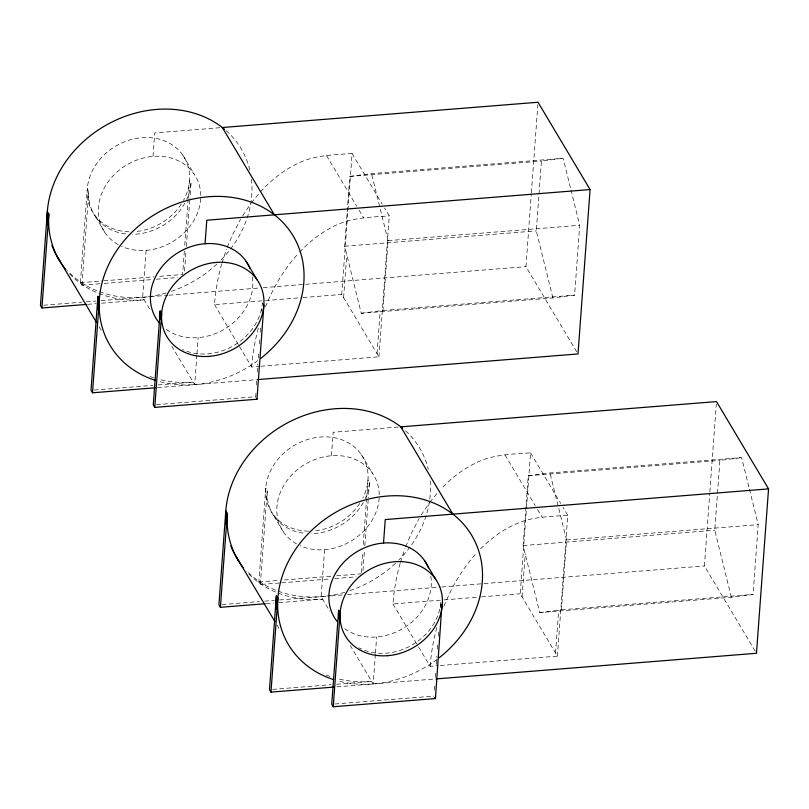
<?xml version="1.0" encoding="UTF-8"?>
<svg xmlns="http://www.w3.org/2000/svg" width="809" height="809" viewBox="0 0 809 809"><rect width="100%" height="100%" fill="white"/><g stroke="black" fill="none" stroke-linecap="round" stroke-linejoin="round"><path stroke-width="0.61" stroke-dasharray="4.04 3.03" d="M99.992 283.737L81.891 285.193L80.404 282.695L87.301 188.76L88.788 191.258A53.333 44.738 -30.8 0 0 126.376 234.013M81.891 285.193L88.788 191.258M146.116 250.345L142.657 297.318L150.605 310.636M153.012 156.41L154.731 132.929L222.344 127.519M184.341 251.033L182.612 274.514L158.129 276.476M184.765 245.157L188.133 199.368M188.214 198.195L189.508 180.579L190.995 183.077L189.882 198.336M184.533 271.136L185.999 251.174M186.343 246.482L189.71 200.693M196.89 354.949L194.716 384.619L171.912 346.383M196.981 353.715L198.165 337.646M255.856 397.361L255.917 390.868M256.352 385.003L256.777 379.128M257.302 372.079L257.899 363.868M258.334 357.993L258.85 350.944M259.365 343.906L259.8 338.031M260.235 332.165L260.66 326.29M261.782 311.03L261.954 308.674M279.52 582.986L260.356 584.513L258.87 582.025L265.767 488.09L267.253 490.578A53.333 44.738 -30.8 0 0 304.841 533.333M260.356 584.513L267.253 490.578M570.992 189.963L579.729 225.306L574.602 295.133L552.891 297.924L361.249 313.265L344.664 246.239L349.791 176.413L371.503 173.611L563.145 158.281L570.689 188.74M260.761 366.265L378.925 356.809L341.742 294.456L352.097 153.548C333.106 154.832 313.113 155.156 295.892 164.358C282.553 171.002 270.813 180.538 260.781 191.5M324.581 549.675L321.133 596.638L329.718 611.048M331.478 455.74L333.197 432.259L400.809 426.849M343.603 297.57L346.758 254.693M377.065 353.695L380.22 310.818M361.168 572.671L362.715 551.536M363.241 544.487L366.598 498.698M366.689 497.525L367.984 479.909L369.47 482.407L368.348 497.666M362.998 570.466L364.465 550.504M364.808 545.812L368.176 500.013M378.925 356.809L389.271 215.912L384.588 208.055M361.249 313.265L382.96 310.464L388.087 240.637L371.503 173.611M375.366 654.279L373.182 683.949L350.388 645.713M375.457 653.045L376.63 636.976M434.382 690.198L434.817 684.323M435.333 677.285L435.849 670.236M436.284 664.371L436.89 656.15M437.406 649.101L437.841 643.236M438.357 636.187L438.872 629.139M440.42 608.004L440.945 602.29M576.726 351.794L525.961 266.646L531.301 193.867M531.392 192.613L537.843 104.765M552.891 297.924L536.306 230.899L541.433 161.072L563.145 158.281M749.458 489.293L758.195 524.636L753.068 594.463L731.356 597.254L539.714 612.595L523.13 545.559L528.257 475.732L549.968 472.941L741.61 457.601L749.154 488.07M440.359 665.504L557.391 656.139L520.217 593.776L530.562 452.878C511.581 454.162 491.589 454.476 474.357 463.688C461.757 469.978 450.522 478.817 440.905 489.081M522.068 596.9L525.223 554.023M555.54 653.025L558.685 610.148M557.391 656.139L567.746 515.232L563.054 507.374M539.714 612.595L561.426 609.794L566.553 539.967L549.968 472.941M755.191 651.124L704.427 565.976L709.766 493.187M709.857 491.933L716.309 404.096M731.356 597.254L714.772 530.229L719.899 460.402L741.61 457.601M221.979 263.026L226.459 249.344M400.455 562.356L404.935 548.664M227.208 247.402L232.426 234.934L240.576 219.29M405.673 546.732L410.891 534.253L419.042 518.62M265.504 306.854C273.22 287.539 283.959 269.306 297.965 253.864M443.969 606.184C451.695 586.869 462.424 568.636 476.43 553.194M242.68 215.75L250.608 203.939M421.145 515.08L429.083 503.259M251.366 202.938L259.163 193.351M429.832 502.268L437.639 492.681M299.623 252.115C309.23 241.851 320.465 233.012 333.065 226.712C350.297 217.51 370.289 217.186 389.271 215.912M480.576 548.826C490.81 538.541 502.702 529.764 516.041 523.959C532.201 516.466 550.393 516.729 567.746 515.232M349.791 176.413L541.433 161.072M388.087 240.637L579.729 225.306M344.664 246.239L536.306 230.899M80.404 282.695L102.763 280.905M103.825 280.824L153.862 276.82M104.25 283.403L152.163 279.57M156.42 279.226L177.717 277.517M43.646 305.236L81.972 302.172M86.229 301.828L95.816 301.059M101.135 300.635L167.797 295.305M169.051 295.204L258.283 288.065M263.309 287.66L525.961 266.646M87.716 304.326L96.241 303.638M101.56 303.213L144.154 299.805A106.677 89.475 -30.8 0 1 69.695 274.008M221.666 264.007A236.552 198.417 -30.8 0 0 214.506 304.629L264.887 300.604M265.615 300.543L301.979 297.631M303.112 297.54L341.742 294.456M382.96 310.464L574.602 295.133M239.515 346.606L251.67 366.993L259.618 366.356M94.208 390.049L152.77 385.357M158.089 384.932L193.23 382.121A106.677 89.475 -30.8 0 1 158.372 379.168M157.452 387.602L256.291 379.694M156.471 404.662L255.492 396.744M528.257 475.732L719.899 460.402M566.553 539.967L758.195 524.636M523.13 545.559L714.772 530.229M258.87 582.025L278.033 580.488M284.424 579.982L332.337 576.139M336.595 575.806L361.077 573.844M281.653 582.814L330.628 578.89M334.886 578.556L356.182 576.847M222.111 604.566L259.376 601.583M264.705 601.158L274.281 600.389M279.611 599.965L329.93 595.94M331.184 595.839L342.49 594.928M347.516 594.534L440.521 587.091M441.775 586.99L704.427 565.976M266.191 603.656L273.644 603.059M278.963 602.624L322.619 599.135A106.677 89.475 -30.8 0 1 246.583 571.629M400.142 563.327A236.552 198.417 -30.8 0 0 392.972 603.959L440.672 600.147M444.08 599.874L480.445 596.961M481.577 596.87L520.217 593.776M561.426 609.794L753.068 594.463M418.627 647.018L430.135 666.323L438.094 665.686M272.673 689.369L331.235 684.687M336.564 684.262L371.695 681.451A106.677 89.475 -30.8 0 1 336.837 678.498M336.979 686.841L434.757 679.014M334.936 703.992L433.958 696.074M352.097 153.548L382.242 204.121M530.562 452.878L560.718 503.451M326.543 155.591L356.749 206.255M359.075 210.158L363.716 217.955M505.008 454.921L535.214 505.585M537.54 509.488L542.192 517.285M182.905 155.298L194.059 174.006M361.37 454.628L372.524 473.336M262.763 303.426L262.389 302.809A53.333 44.738 -30.8 0 1 233.74 345.585A53.333 44.738 -30.8 0 1 182.551 349.528M214.486 304.629L238.867 345.524M392.952 603.959L417.98 645.936M95.401 216.539L105.069 232.749M273.867 515.859L283.534 532.079M99.062 326.684L102.409 332.357M276.88 624.922L280.227 630.595M129.015 231.799A53.333 44.738 -30.8 0 1 89.293 178.395A53.333 44.738 -30.8 0 1 157.927 138.835A53.333 44.738 -30.8 0 1 183.491 200.399M181.287 204.08A53.333 44.738 -30.8 0 1 135.295 231.607M190.995 183.077A53.333 44.738 -30.8 0 1 186.727 199.418M184.857 203.13A53.333 44.738 -30.8 0 1 132.585 234.307M257.778 360.662A106.677 89.475 -30.8 0 1 158.716 381.352M153.791 377.833A106.677 89.475 -30.8 0 1 148.158 375.831M226.237 130.755A106.677 89.475 -30.8 0 1 250.072 171.174M251.447 179.244A106.677 89.475 -30.8 0 1 220.432 260.64M216.954 264.017A106.677 89.475 -30.8 0 1 171.053 291.432M166.229 292.949A106.677 89.475 -30.8 0 1 67.41 270.661M118.094 244.581A53.333 44.738 -30.8 0 1 128.985 163.62A53.333 44.738 -30.8 0 1 200.612 200.005A53.333 44.738 -30.8 0 1 121.552 246.34M252.327 276.951A53.333 44.738 -30.8 0 1 225.003 328.818A53.333 44.738 -30.8 0 1 166.189 329.344M251.69 366.993A236.552 198.417 -30.8 0 1 258.577 327.342M308.532 531.139A53.333 44.738 -30.8 0 1 267.374 479.029A53.333 44.738 -30.8 0 1 334.724 437.811A53.333 44.738 -30.8 0 1 362.948 497.828M359.762 503.41A53.333 44.738 -30.8 0 1 313.761 530.937M369.47 482.407A53.333 44.738 -30.8 0 1 365.193 498.748M363.322 502.46A53.333 44.738 -30.8 0 1 311.06 533.637M437.224 659.264A106.677 89.475 -30.8 0 1 337.181 680.682M329.981 676.405A106.677 89.475 -30.8 0 1 323.307 673.776M405.643 430.924A106.677 89.475 -30.8 0 1 428.274 469.341M430.155 480.89A106.677 89.475 -30.8 0 1 398.898 559.959M395.429 563.347A106.677 89.475 -30.8 0 1 349.518 590.762M344.705 592.279A106.677 89.475 -30.8 0 1 246.684 570.841M296.559 543.911A53.333 44.738 -30.8 0 1 307.46 462.95A53.333 44.738 -30.8 0 1 379.077 499.335A53.333 44.738 -30.8 0 1 300.018 545.671M430.793 576.281A53.333 44.738 -30.8 0 1 403.479 628.148A53.333 44.738 -30.8 0 1 344.664 628.674M440.854 602.139A53.333 44.738 -30.8 0 1 411.033 645.592A53.333 44.738 -30.8 0 1 358.893 647.776M430.155 666.323A236.552 198.417 -30.8 0 1 437.315 625.691"/><path stroke-width="1.21" d="M41.937 307.986L48.833 214.051L47.347 211.553L40.45 305.489L41.937 307.986L86.654 304.406M92.499 392.8L99.406 298.855L97.909 296.367L91.013 390.302L92.499 392.8L155.318 387.774M154.762 407.412L161.658 313.477L160.172 310.98L153.275 404.925L154.762 407.412L256.979 399.231L263.876 305.296L263.319 304.366M205.061 243.711L206.791 220.23L590.085 189.559L578.01 353.948L257.555 379.593M220.402 607.316L227.299 513.381L225.812 510.883L218.915 604.819L220.402 607.316L265.119 603.736M270.975 692.12L277.871 598.185L276.385 595.697L269.488 689.632L270.975 692.12L333.793 687.094M333.227 706.742L340.134 612.807L338.637 610.31L331.741 704.245L333.227 706.742L435.444 698.561L441.967 604.01M383.527 543.041L385.256 519.56L768.55 488.889L756.476 653.278L436.021 678.923M590.085 189.559L538.025 102.258L222.344 127.519L274.393 214.82M768.55 488.889L716.501 401.588L400.809 426.849L452.858 514.15M246.108 261.307L257.262 280.015M424.573 560.637L435.727 579.345M256.605 398.615L256.979 399.231M434.797 697.469L435.444 698.561M57.085 256.281L96.595 322.609M235.55 555.611L274.949 621.676M155.277 380.331A106.677 89.475 -30.8 0 1 118.933 247.352A106.677 89.475 -30.8 0 1 274.666 215.032A106.677 89.475 -30.8 0 1 260.68 358.458M97.98 309.685A106.677 89.475 -30.8 0 1 97.909 296.367M60.23 261.62A106.677 89.475 -30.8 0 1 51.988 245.562M47.407 224.872A106.677 89.475 -30.8 0 1 108.588 123.777A106.677 89.475 -30.8 0 1 224.71 129.43M65.853 269.66A106.677 89.475 -30.8 0 1 48.833 214.051M159.676 323.357A53.333 44.738 -30.8 0 1 178.253 252.519A53.333 44.738 -30.8 0 1 249.981 268.517M160.404 319.464A53.333 44.738 -30.8 0 1 160.172 310.98M333.743 679.661A106.677 89.475 -30.8 0 1 297.409 546.682A106.677 89.475 -30.8 0 1 453.141 514.362A106.677 89.475 -30.8 0 1 439.145 657.778M276.445 609.005A106.677 89.475 -30.8 0 1 276.385 595.697M238.706 560.95A106.677 89.475 -30.8 0 1 230.848 545.944M225.873 524.202A106.677 89.475 -30.8 0 1 286.528 423.39A106.677 89.475 -30.8 0 1 402.397 428.113M243.6 568.09A106.677 89.475 -30.8 0 1 227.299 513.381M337.06 621.383A53.333 44.738 -30.8 0 1 357.588 551.334A53.333 44.738 -30.8 0 1 428.446 567.837M338.87 618.794A53.333 44.738 -30.8 0 1 338.637 610.31M209.015 356.385A53.333 44.738 -30.8 0 0 258.88 282.594A53.333 44.738 -30.8 0 0 170.396 289.197A53.333 44.738 -30.8 0 0 209.015 356.385M387.491 655.705A53.333 44.738 -30.8 0 0 437.345 581.914A53.333 44.738 -30.8 0 0 348.871 588.527A53.333 44.738 -30.8 0 0 387.491 655.705"/></g></svg>
